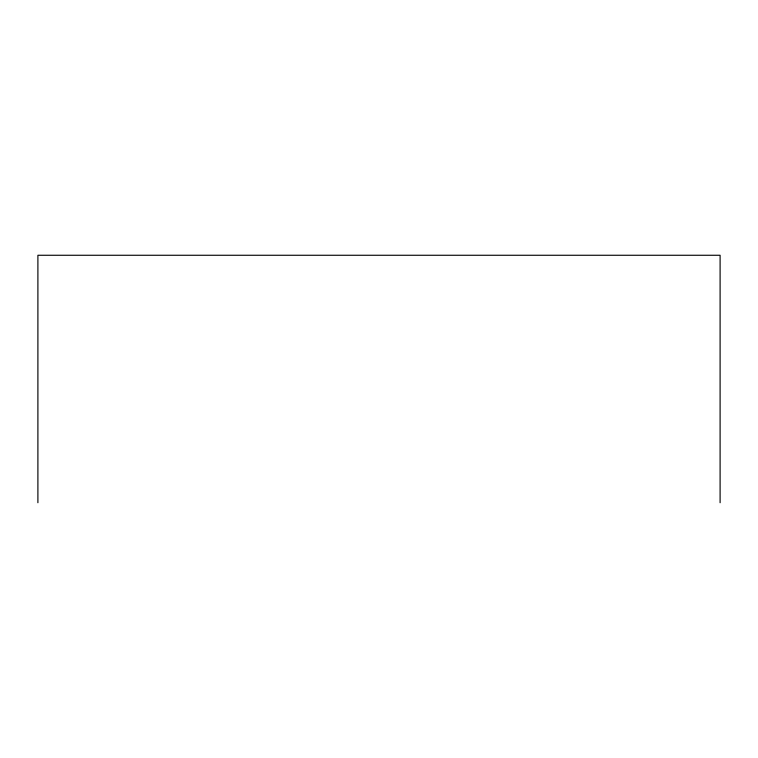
<?xml version="1.0" encoding="UTF-8"?>
<svg xmlns="http://www.w3.org/2000/svg" width="758" height="758" viewBox="0 0 758 758"><rect width="100%" height="100%" fill="white"/><g stroke="black" fill="none" stroke-linecap="round" stroke-linejoin="round"><path stroke-width="1.14" d="M720.1 502.734L720.1 255.266L37.9 255.266L37.9 502.734"/></g></svg>
